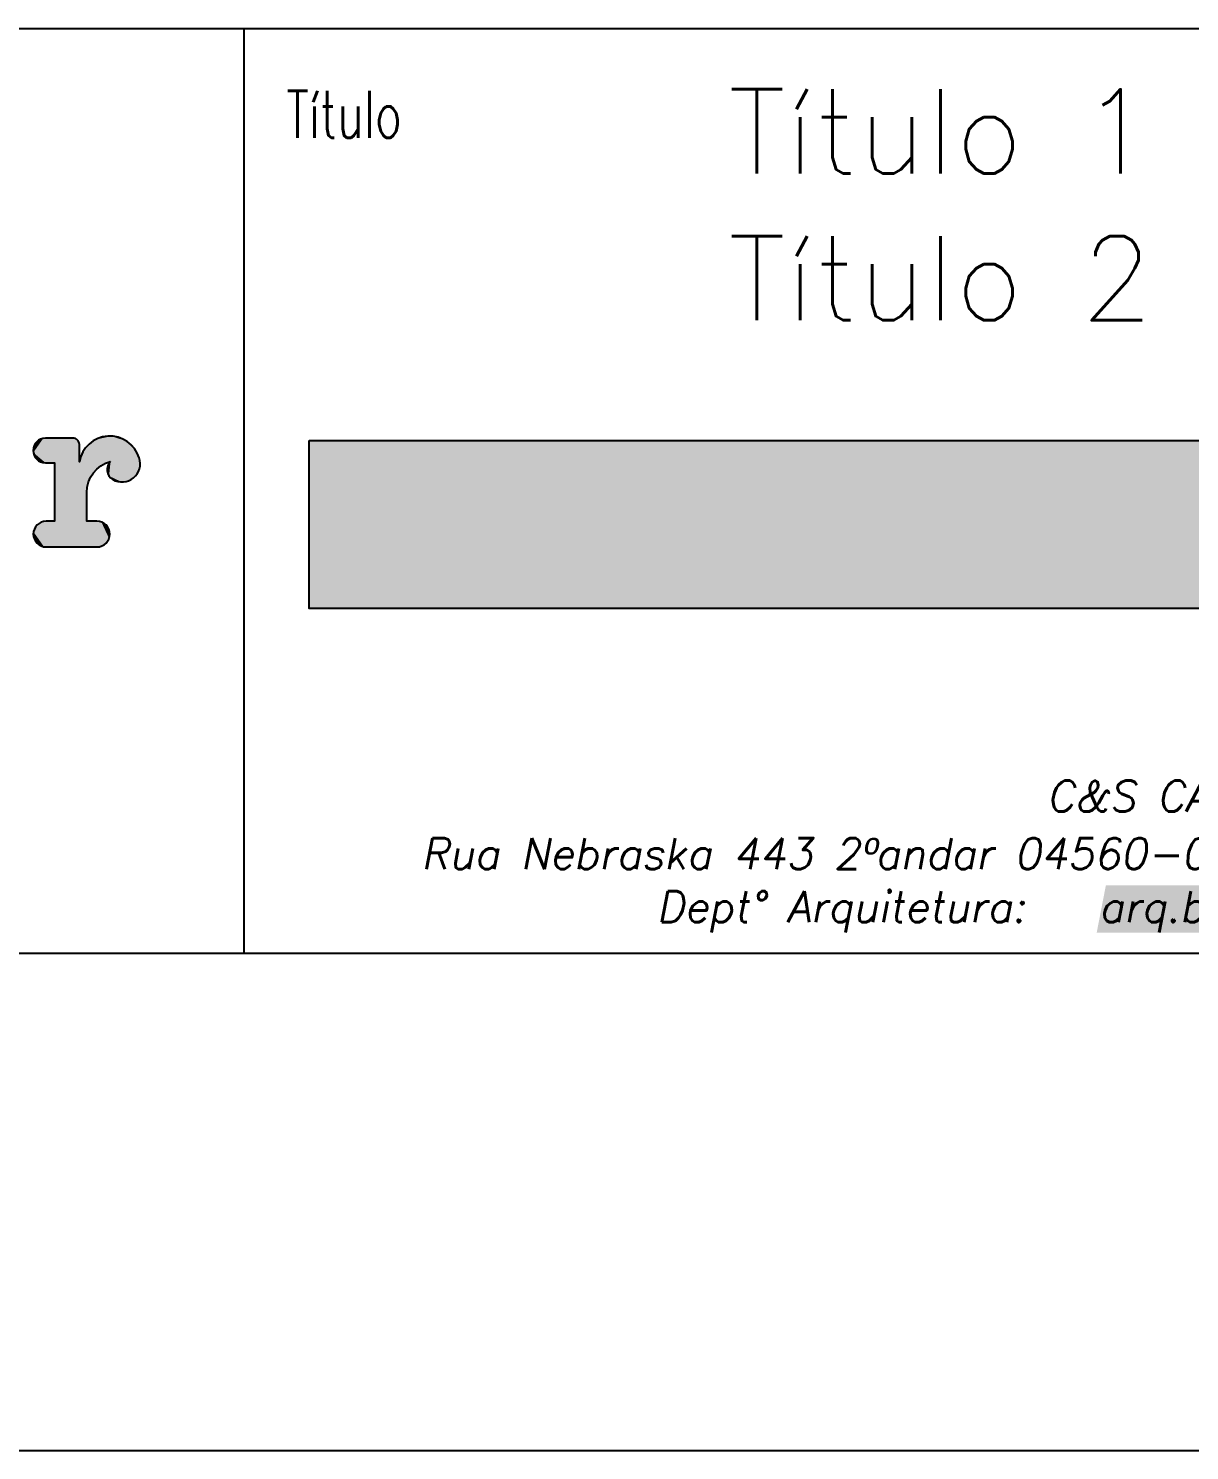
# Paper-space layout 'Layout1' of a CAD drawing. Extents: x 318 to 527, y 161 to 458.
# Drawn here: x 370.49 to 407.62, y 160.74 to 206.19 of the extents above; entities that cross this region are included whole.
import ezdxf
from ezdxf.enums import TextEntityAlignment as Align

# ---------------------------------------------------------------- set-up
doc = ezdxf.new("R2010")
doc.units = 0
doc.header["$LTSCALE"] = 10
doc.layers.get('0').update_dxf_attribs({"linetype": 'CONTINUOUS'})
doc.layers.add('ARQ-FLH', color=4, linetype='CONTINUOUS')
doc.styles.add('ARIAL', font='ARIAL.TTF')
doc.styles.add('ARIAL_BOLD', font='ARIALBD.TTF')
doc.styles.add('ROMANS', font='ROMANS.shx', dxfattribs={"width": 0.9})
doc.styles.add('ROMANS_ITALIC', font='ROMANS.shx', dxfattribs={"oblique": 11})

# ---------------------------------------------------------------- blocks, each defined once
blk = doc.blocks.new('*U70')
at = {"layer": 'ARQ-FLH', "color": 251}
for points in [[(-147.987, 27.016), (-147.987, 32.389), (-108.264, 27.016)], [(-108.264, 27.016), (-147.987, 32.389), (-108.264, 32.389)]]:
    blk.add_solid(points, dxfattribs=at)
blk = doc.blocks.new('*U29', base_point=(0.052025, 0.014905))
at = {"color": 0}
for points in [[(0.051608, 0.017985), (0.051393, 0.017885), (0.051237, 0.017455), (0.051257, 0.017691)], [(0.052948, 0.017115), (0.052934, 0.017837), (0.051237, 0.017455), (0.051608, 0.017985)], [(0.051608, 0.017985), (0.051531, 0.017964), (0.051393, 0.017885), (0.051458, 0.017931)], [(0.052753, 0.017989), (0.052712, 0.017992), (0.051608, 0.017985), (0.051687, 0.017992)], [(0.052934, 0.017837), (0.052864, 0.017937), (0.051608, 0.017985), (0.052753, 0.017989)], [(0.052025, 0.014905), (0.053382, 0.01657), (0.054136, 0.018065), (0.053501, 0.016739)], [(0.052025, 0.014905), (0.054136, 0.018065), (0.052948, 0.017115)], [(0.052864, 0.017937), (0.05283, 0.01796), (0.052753, 0.017989), (0.052793, 0.017978)], [(0.054136, 0.018065), (0.053115, 0.017541), (0.052948, 0.017115)], [(0.054136, 0.018065), (0.053555, 0.01794), (0.053115, 0.017541)], [(0.053501, 0.016739), (0.053648, 0.016886), (0.054136, 0.018065)], [(0.054136, 0.018065), (0.053936, 0.018058), (0.053555, 0.01794), (0.05374, 0.018015)], [(0.053648, 0.016886), (0.053817, 0.017005), (0.054136, 0.018065)], [(0.053817, 0.017005), (0.054005, 0.017092), (0.054136, 0.018065)], [(0.054005, 0.017092), (0.05411, 0.017125), (0.054136, 0.018065)], [(0.05411, 0.017125), (0.054527, 0.016362), (0.054136, 0.018065)], [(0.054702, 0.017883), (0.054525, 0.017977), (0.054136, 0.018065), (0.054334, 0.018038)], [(0.055212, 0.017032), (0.0551, 0.017443), (0.054136, 0.018065), (0.054702, 0.017883)], [(0.054527, 0.016362), (0.055212, 0.017032), (0.054136, 0.018065)], [(0.051257, 0.017691), (0.051237, 0.017614), (0.051237, 0.017455), (0.05123, 0.017534)], [(0.051237, 0.017455), (0.051257, 0.017378), (0.051337, 0.01724), (0.051291, 0.017306)], [(0.051237, 0.017455), (0.051337, 0.01724), (0.051687, 0.017077), (0.051531, 0.017104)], [(0.051237, 0.017455), (0.051687, 0.017077), (0.052025, 0.017077)], [(0.052948, 0.017115), (0.051237, 0.017455), (0.052025, 0.017077)], [(0.051393, 0.017885), (0.051337, 0.017829), (0.051257, 0.017691), (0.051291, 0.017763)], [(0.052934, 0.017837), (0.052917, 0.017874), (0.052864, 0.017937), (0.052893, 0.017908)], [(0.052948, 0.017115), (0.052948, 0.017756), (0.052934, 0.017837), (0.052945, 0.017797)], [(0.053115, 0.017541), (0.053021, 0.017364), (0.052948, 0.017115), (0.05296, 0.017173)], [(0.053555, 0.01794), (0.053386, 0.017833), (0.053115, 0.017541), (0.053237, 0.017699)], [(0.0551, 0.017443), (0.054994, 0.017612), (0.054702, 0.017883), (0.05486, 0.017761)], [(0.051337, 0.01724), (0.051393, 0.017184), (0.051531, 0.017104), (0.051458, 0.017138)], [(0.051531, 0.017104), (0.051608, 0.017084), (0.051687, 0.017077)], [(0.052025, 0.017077), (0.052025, 0.014905), (0.052948, 0.017115)], [(0.05411, 0.017125), (0.054024, 0.017006), (0.054055, 0.016583), (0.053983, 0.01679)], [(0.054024, 0.017006), (0.053998, 0.016937), (0.053983, 0.01679), (0.053984, 0.016864)], [(0.05411, 0.017125), (0.054062, 0.017069), (0.054024, 0.017006)], [(0.05411, 0.017125), (0.054055, 0.016583), (0.054527, 0.016362)], [(0.054527, 0.016362), (0.054867, 0.016449), (0.055212, 0.017032), (0.055117, 0.016694)], [(0.055212, 0.017032), (0.055203, 0.017149), (0.0551, 0.017443), (0.055176, 0.017258)], [(0.055117, 0.016694), (0.055169, 0.0168), (0.055212, 0.017032), (0.0552, 0.016914)], [(0.052025, 0.014905), (0.053295, 0.016382), (0.053382, 0.01657)], [(0.053983, 0.01679), (0.053995, 0.016717), (0.054055, 0.016583), (0.054019, 0.016647)], [(0.054055, 0.016583), (0.054102, 0.016526), (0.054189, 0.016457), (0.054158, 0.016477)], [(0.054055, 0.016583), (0.054189, 0.016457), (0.054527, 0.016362)], [(0.054189, 0.016457), (0.054296, 0.016406), (0.054527, 0.016362), (0.05441, 0.016374)], [(0.054527, 0.016362), (0.054645, 0.016371), (0.054867, 0.016449), (0.054759, 0.0164)], [(0.054867, 0.016449), (0.054964, 0.016516), (0.055117, 0.016694), (0.055049, 0.016598)], [(0.052025, 0.014905), (0.051632, 0.013955), (0.053223, 0.015976), (0.053223, 0.014905)], [(0.052025, 0.014905), (0.053241, 0.016182), (0.053295, 0.016382)], [(0.052025, 0.014905), (0.053223, 0.015976), (0.053241, 0.016182)], [(0.052025, 0.014905), (0.051552, 0.014876), (0.051244, 0.01451), (0.051349, 0.014734)], [(0.052025, 0.014905), (0.051244, 0.01451), (0.051632, 0.013955)], [(0.051552, 0.014876), (0.051476, 0.014841), (0.051349, 0.014734), (0.051408, 0.014793)], [(0.052025, 0.014905), (0.051715, 0.014905), (0.051552, 0.014876), (0.051632, 0.014898)], [(0.051632, 0.013955), (0.053767, 0.014876), (0.053223, 0.014905)], [(0.051632, 0.013955), (0.054053, 0.014263), (0.053767, 0.014876)], [(0.053767, 0.014876), (0.053687, 0.014898), (0.053223, 0.014905), (0.053604, 0.014905)], [(0.05397, 0.014734), (0.053911, 0.014793), (0.053767, 0.014876), (0.053843, 0.014841)], [(0.054053, 0.014263), (0.054075, 0.01451), (0.053767, 0.014876), (0.05397, 0.014734)], [(0.051244, 0.01451), (0.051237, 0.014426), (0.051266, 0.014263), (0.051244, 0.014343)], [(0.051349, 0.014734), (0.051301, 0.014666), (0.051244, 0.01451), (0.051266, 0.01459)], [(0.051244, 0.01451), (0.051266, 0.014263), (0.051632, 0.013955), (0.051408, 0.01406)], [(0.054075, 0.01451), (0.054053, 0.01459), (0.05397, 0.014734), (0.054018, 0.014666)], [(0.054053, 0.014263), (0.054075, 0.014343), (0.054075, 0.01451), (0.054082, 0.014426)], [(0.051266, 0.014263), (0.051301, 0.014187), (0.051408, 0.01406), (0.051349, 0.014119)], [(0.051408, 0.01406), (0.051476, 0.014012), (0.051632, 0.013955), (0.051552, 0.013977)], [(0.051632, 0.013955), (0.053687, 0.013955), (0.054053, 0.014263), (0.053911, 0.01406)], [(0.051632, 0.013955), (0.051715, 0.013948), (0.053687, 0.013955), (0.053604, 0.013948)], [(0.053687, 0.013955), (0.053767, 0.013977), (0.053911, 0.01406), (0.053843, 0.014012)], [(0.053911, 0.01406), (0.05397, 0.014119), (0.054053, 0.014263), (0.054018, 0.014187)]]:
    blk.add_solid(points, dxfattribs=at)
blk = doc.blocks.new('*X72')
at = {"layer": 'ARQ-FLH', "color": 9, "linetype": 'CONTINUOUS'}
blk.add_solid([(-122.805, 16.658), (-122.512, 18.167), (-103.807, 16.658), (-103.513, 18.167)], dxfattribs=at)
at = {"layer": 'ARQ-FLH', "color": 2, "linetype": 'CONTINUOUS', "style": 'ROMANS_ITALIC', "oblique": 11}
for s, p in [(' C&S CABEZA SASTRE ASSESSORIA E PROJETOS S/C LTDA', (-125.083, 20.524)), ('Rua Nebraska 443 2ºandar 04560-011 Brooklin São Paulo SP Tel (11) 5538-0288 Fax (11) 5561-5709', (-144.412, 18.685)), ('Dept° Arquitetura:', (-136.884, 16.988)), ('arq.br@cabezasastre.com', (-122.741, 16.988))]:
    blk.add_text(s, height=0.99, dxfattribs=at).set_placement(p)
blk = doc.blocks.new('CR-A4')
at = {"layer": 'ARQ-FLH', "color": 6}
for p, q in [((-190, 45.555), (-6, 45.555)), ((-150.084, 45.555), (-150.084, 16)), ((-190, 16), (-6, 16))]:
    blk.add_line(p, q, dxfattribs=at)
at = {"layer": 'ARQ-FLH', "color": 1}
blk.add_line((-209.9, 0.1), (-0.1, 0.1), dxfattribs=at)
at = {"layer": 'ARQ-FLH', "color": 249}
blk.add_lwpolyline([(-154.341, 31.714, 0.493838), (-154.273, 31.139, 0.696616), (-153.425, 31.828, 0.788107), (-155.34, 31.705), (-155.34, 32.256, 0.414214), (-155.543, 32.459), (-156.424, 32.459, 1), (-156.424, 31.672), (-156.134, 31.672), (-156.134, 29.805), (-156.4, 29.805, 1), (-156.4, 28.982), (-154.777, 28.982, 1), (-154.777, 29.805), (-155.104, 29.805), (-155.104, 30.725, -0.340905)], format="xyb", close=True, dxfattribs=at)
at = {"layer": 'ARQ-FLH', "color": 251, "linetype": 'CONTINUOUS'}
blk.add_lwpolyline([(-147.987, 32.389), (-105.899, 32.389, 0.319611), (-108.264, 28.997, 0.369983), (-106.807, 27.016), (-147.987, 27.016)], format="xyb", close=True, dxfattribs=at)
at = {"layer": 'ARQ-FLH', "color": 249, "xscale": 859.7748208802459, "yscale": 859.7748208802459, "zscale": 859.7748208802459}
blk.add_blockref('*U29', (-156.134, 29.805), dxfattribs=at)
at = {"layer": 'ARQ-FLH', "color": 251}
blk.add_blockref('*U70', (0, 0), dxfattribs=at)
at = {"layer": 'ARQ-FLH', "color": 2}
blk.add_blockref('*X72', (0, 0), dxfattribs=at)
at = {"layer": 'ARQ-FLH', "color": 2, "linetype": 'CONTINUOUS', "style": 'ROMANS', "width": 0.7}
blk.add_text('Título', height=1.5, dxfattribs=at).set_placement((-148.719, 42.06))
at = {"layer": 'ARQ-FLH', "color": 4, "style": 'ROMANS'}
for tag, p in [('TITULO1', (-134.595, 40.924)), ('TITULO2', (-134.595, 36.226))]:
    blk.add_attdef(tag, p, '', height=2.687, dxfattribs=at)
at = {"layer": 'ARQ-FLH', "color": 3, "style": 'ROMANS'}
for tag, p in [('ESC', (-14.547, 42.073)), ('00/00/00', (-14.433, 35.823)), ('ARQ', (-15.215, 30.229)), ('DES', (-15.215, 24.022)), ('VER', (-15.215, 18.816))]:
    blk.add_attdef(tag, text='', height=1.612, dxfattribs=at).set_placement(p, align=Align.MIDDLE)
at = {"layer": 'ARQ-FLH', "color": 1, "style": 'ARIAL_BOLD'}
for tag, height, p in [('AAA', 7, (-40.788, 37.029)), ('222', 7, (-40.788, 27.052)), ('REV', 3, (-40.788, 19.436))]:
    blk.add_attdef(tag, text='', height=height, dxfattribs=at).set_placement(p, align=Align.MIDDLE)
at = {"layer": 'ARQ-FLH', "color": 1, "linetype": 'CONTINUOUS', "style": 'ARIAL', "width": 0.9}
for tag, p in [('NOME_DA_OBRA_1', (-170.042, 24.576)), ('NOME_DA_OBRA_2', (-170.042, 19.237))]:
    blk.add_attdef(tag, text='', height=3, dxfattribs=at).set_placement(p, align=Align.MIDDLE)

psp = doc.layouts.get("Layout1")

# ---------------------------------------------------------------- block references
ref = psp.add_blockref('CR-A4', (527.455, 160.636))
ref.add_attrib('TITULO2', 'Título 2', (392.861, 196.861), dxfattribs={"layer": 'ARQ-FLH', "color": 4, "height": 2.6868, "style": 'ROMANS'})
ref.add_attrib('TITULO1', 'Título 1', (392.861, 201.559), dxfattribs={"layer": 'ARQ-FLH', "color": 4, "height": 2.6868, "style": 'ROMANS'})

doc.saveas('drawing.dxf')
